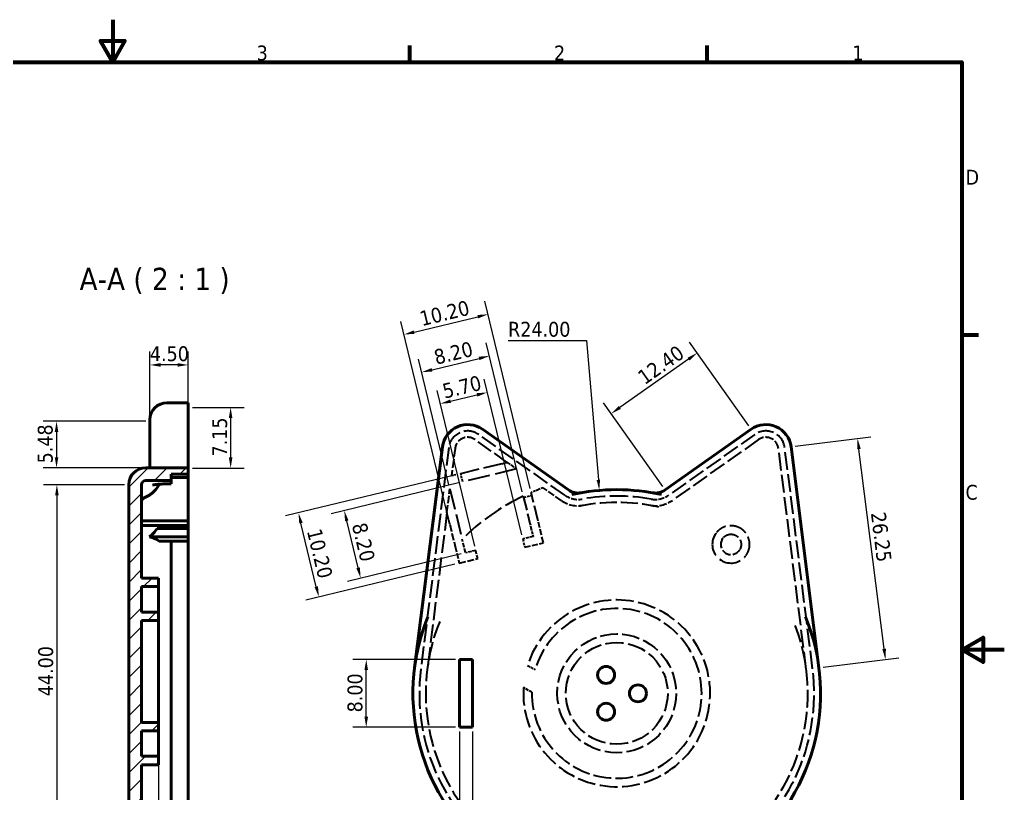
# Model space of a CAD drawing. Header units: millimetres. Extents: x 0 to 210, y 0 to 149.
# Drawn here: x 94 to 210, y 57.3 to 148.5 of the extents above; entities that cross this region are included whole.
import ezdxf

# ---------------------------------------------------------------- set-up
doc = ezdxf.new("R2010")
doc.units = ezdxf.units.MM
doc.header["$LTSCALE"] = 0.5
doc.linetypes.add('DASHED', pattern=[0.2068, 0.1655, -0.0413])
for name, color, linetype, lineweight in [('Border (ISO)', 7, 'Continuous', 70), ('Dimension (ISO)', 7, 'Continuous', 25), ('Hatch (ISO)', 7, 'Continuous', 18), ('Hidden (ISO)', 7, 'DASHED', 35), ('Symbol (ISO)', 7, 'Continuous', 25), ('Visible (ISO)', 7, 'Continuous', 50)]:
    doc.layers.add(name, color=color, linetype=linetype, lineweight=lineweight)
doc.styles.add('Label Text (ISO)', font='tahoma.ttf')
doc.styles.add('Note Text (ISO)', font='tahoma.ttf')
doc.dimstyles.new('Default (ISO)', dxfattribs={"dimscale": 0.5, "dimtxt": 3.5, "dimasz": 2.5, "dimexe": 3.175, "dimexo": 1, "dimgap": 0.762, "dimtad": 1, "dimtoh": 1, "dimzin": 0, "dimdsep": 46, "dimtxsty": 'Note Text (ISO)', "dimcen": 0.09, "dimdle": 10, "dimclrd": 256, "dimclre": 256, "dimclrt": 256, "dimazin": 0, "dimtfac": 1.001486, "dimtmove": 0, "dimatfit": 3, "dimfxl": 0, "dimtolj": 1, "dimtzin": 0, "dimlwd": -1, "dimlwe": -1, "dimarcsym": 0})

# ---------------------------------------------------------------- blocks, each defined once
blk = doc.blocks.new('Borders Default Border')
at = {"layer": 'Border (ISO)'}
for p, q in [((280, 287), (280, 290.9)), ((350, 287), (350, 290.9)), ((410, 222.75), (413.9, 222.75))]:
    blk.add_line(p, q, dxfattribs=at)
at = {"layer": 'Border (ISO)', "flags": 128}
for points in [[(210, 297), (210, 287), (207.11, 292), (212.89, 292), (210, 287)], [(10, 10), (10, 287), (410, 287), (410, 10), (10, 10)], [(420, 148.5), (410, 148.5), (415, 151.39), (415, 145.61), (410, 148.5)]]:
    blk.add_lwpolyline(points, dxfattribs=at)
at = {"layer": 'Border (ISO)', "char_height": 3.5, "attachment_point": 7, "style": 'Note Text (ISO)'}
for s, insert in [('3', (243.91, 287.33)), ('2', (313.94, 287.4)), ('1', (384.21, 287.4)), ('D', (410.87, 258.13)), ('C', (410.86, 183.81))]:
    blk.add_mtext(s, dxfattribs=dict(at, insert=insert))
blk = doc.blocks.new('*D11')
at = {"layer": 'Defpoints', "color": 0, "transparency": 16777216}
for p in [(110.39, 61.7), (106.89, 49.7), (106.89, 37.36)]:
    blk.add_point(p, dxfattribs=at)
at = {"layer": 'Dimension (ISO)', "transparency": 16777216}
for p, q in [((110.39, 61.2), (110.39, 35.77)), ((106.89, 49.2), (106.89, 35.77)), ((105.64, 37.36), (99.17, 37.36)), ((110.39, 37.36), (106.89, 37.36)), ((111.64, 37.36), (112.89, 37.36))]:
    blk.add_line(p, q, dxfattribs=at)
for points in [[(105.64, 37.57), (105.64, 37.15), (106.89, 37.36)], [(111.64, 37.57), (111.64, 37.15), (110.39, 37.36)]]:
    blk.add_solid(points, dxfattribs=at)
at = {"layer": 'Dimension (ISO)', "transparency": 16777216, "insert": (99.55, 39.56), "char_height": 1.75, "attachment_point": 1, "style": 'Note Text (ISO)'}
blk.add_mtext('\\A1;3.50', dxfattribs=at)
blk = doc.blocks.new('*D25')
at = {"layer": 'Defpoints', "color": 0, "transparency": 16777216}
for p in [(145.86, 65.12), (147.36, 65.12), (145.86, 43.71)]:
    blk.add_point(p, dxfattribs=at)
at = {"layer": 'Dimension (ISO)', "transparency": 16777216}
for p, q in [((145.86, 64.62), (145.86, 42.12)), ((147.36, 64.62), (147.36, 42.12)), ((144.61, 43.71), (143.36, 43.71)), ((147.36, 43.71), (145.86, 43.71)), ((148.61, 43.71), (149.86, 43.71))]:
    blk.add_line(p, q, dxfattribs=at)
for points in [[(144.61, 43.92), (144.61, 43.5), (145.86, 43.71)], [(148.61, 43.92), (148.61, 43.5), (147.36, 43.71)]]:
    blk.add_solid(points, dxfattribs=at)
at = {"layer": 'Dimension (ISO)', "transparency": 16777216, "insert": (144.46, 45.91), "char_height": 1.75, "attachment_point": 1, "style": 'Note Text (ISO)'}
blk.add_mtext('\\A1;1.50', dxfattribs=at)
blk = doc.blocks.new('*D26')
at = {"layer": 'Defpoints', "color": 0, "transparency": 16777216}
for p in [(134.86, 73.12), (145.86, 73.12), (145.86, 65.12)]:
    blk.add_point(p, dxfattribs=at)
at = {"layer": 'Dimension (ISO)', "transparency": 16777216}
for p, q in [((145.36, 73.12), (133.27, 73.12)), ((134.86, 66.37), (134.86, 71.87)), ((145.36, 65.12), (133.27, 65.12))]:
    blk.add_line(p, q, dxfattribs=at)
for points in [[(134.65, 71.87), (135.07, 71.87), (134.86, 73.12)], [(134.65, 66.37), (135.07, 66.37), (134.86, 65.12)]]:
    blk.add_solid(points, dxfattribs=at)
at = {"layer": 'Dimension (ISO)', "transparency": 16777216, "insert": (132.65, 66.88), "char_height": 1.75, "attachment_point": 1, "rotation": 90, "style": 'Note Text (ISO)'}
blk.add_mtext('\\A1;8.00', dxfattribs=at)
blk = doc.blocks.new('*D27')
at = {"layer": 'Defpoints', "color": 0, "transparency": 16777216}
for p in [(162.3, 93.04), (164.36, 69.12)]:
    blk.add_point(p, dxfattribs=at)
at = {"layer": 'Dimension (ISO)', "transparency": 16777216}
for p, q in [((151.56, 110.7), (160.78, 110.7)), ((160.78, 110.7), (162.2, 94.28))]:
    blk.add_line(p, q, dxfattribs=at)
blk.add_solid([(162.4, 94.3), (161.99, 94.26), (162.3, 93.04)], dxfattribs=at)
at = {"layer": 'Dimension (ISO)', "transparency": 16777216, "insert": (151.56, 112.9), "char_height": 1.75, "attachment_point": 1, "style": 'Note Text (ISO)'}
blk.add_mtext('\\A1;R24.00', dxfattribs=at)
blk = doc.blocks.new('*D28')
at = {"layer": 'Defpoints', "color": 0, "transparency": 16777216}
for p in [(164.36, 69.12), (181.59, 52.42)]:
    blk.add_point(p, dxfattribs=at)
at = {"layer": 'Dimension (ISO)', "transparency": 16777216}
for p, q in [((191.74, 42.59), (182.49, 51.55)), ((200.96, 42.59), (191.74, 42.59))]:
    blk.add_line(p, q, dxfattribs=at)
blk.add_solid([(182.64, 51.7), (182.35, 51.4), (181.59, 52.42)], dxfattribs=at)
at = {"layer": 'Dimension (ISO)', "transparency": 16777216, "insert": (193.75, 44.79), "char_height": 1.75, "attachment_point": 1, "style": 'Note Text (ISO)'}
blk.add_mtext('\\A1;R24.00', dxfattribs=at)
blk = doc.blocks.new('*D29')
at = {"layer": 'Defpoints', "color": 0, "transparency": 16777216}
for p in [(149.21, 113.79), (154.29, 92.78), (144.7, 89.04)]:
    blk.add_point(p, dxfattribs=at)
at = {"layer": 'Dimension (ISO)', "transparency": 16777216}
for p, q in [((154.17, 93.26), (148.84, 115.34)), ((144.58, 89.53), (138.92, 112.94)), ((140.51, 111.69), (147.99, 113.5))]:
    blk.add_line(p, q, dxfattribs=at)
for points in [[(147.95, 113.7), (148.04, 113.3), (149.21, 113.79)], [(140.46, 111.89), (140.56, 111.49), (139.29, 111.4)]]:
    blk.add_solid(points, dxfattribs=at)
at = {"layer": 'Dimension (ISO)', "transparency": 16777216, "insert": (141, 114.08), "char_height": 1.75, "attachment_point": 1, "rotation": 13.58, "style": 'Note Text (ISO)'}
blk.add_mtext('\\A1;10.20', dxfattribs=at)
blk = doc.blocks.new('*D30')
at = {"layer": 'Defpoints', "color": 0, "transparency": 16777216}
for p in [(149.37, 108.88), (144.72, 93.21), (153.36, 92.36)]:
    blk.add_point(p, dxfattribs=at)
at = {"layer": 'Dimension (ISO)', "transparency": 16777216}
for p, q in [((153.24, 92.85), (148.99, 110.43)), ((144.6, 93.7), (141.02, 108.5)), ((142.61, 107.25), (148.15, 108.59))]:
    blk.add_line(p, q, dxfattribs=at)
for points in [[(148.1, 108.79), (148.2, 108.39), (149.37, 108.88)], [(142.56, 107.45), (142.66, 107.05), (141.4, 106.96)]]:
    blk.add_solid(points, dxfattribs=at)
at = {"layer": 'Dimension (ISO)', "transparency": 16777216, "insert": (142.68, 109.54), "char_height": 1.75, "attachment_point": 1, "rotation": 13.58, "style": 'Note Text (ISO)'}
blk.add_mtext('\\A1;8.20', dxfattribs=at)
blk = doc.blocks.new('*D31')
at = {"layer": 'Defpoints', "color": 0, "transparency": 16777216}
for p in [(145.43, 94.87), (126.88, 90.39), (145.8, 84.47)]:
    blk.add_point(p, dxfattribs=at)
at = {"layer": 'Dimension (ISO)', "transparency": 16777216}
for p, q in [((144.94, 94.76), (125.34, 90.02)), ((128.98, 81.69), (127.17, 89.18)), ((145.31, 84.35), (127.73, 80.1))]:
    blk.add_line(p, q, dxfattribs=at)
for points in [[(127.38, 89.23), (126.97, 89.13), (126.88, 90.39)], [(129.18, 81.74), (128.78, 81.64), (129.28, 80.48)]]:
    blk.add_solid(points, dxfattribs=at)
at = {"layer": 'Dimension (ISO)', "transparency": 16777216, "insert": (129.56, 88.68), "char_height": 1.75, "attachment_point": 1, "rotation": 283.58, "style": 'Note Text (ISO)'}
blk.add_mtext('\\A1;10.20', dxfattribs=at)
blk = doc.blocks.new('*D32')
at = {"layer": 'Defpoints', "color": 0, "transparency": 16777216}
for p in [(146.23, 94.04), (132.27, 90.67), (146.54, 85.68)]:
    blk.add_point(p, dxfattribs=at)
at = {"layer": 'Dimension (ISO)', "transparency": 16777216}
for p, q in [((145.74, 93.92), (130.73, 90.29)), ((133.91, 83.91), (132.57, 89.45)), ((146.05, 85.56), (132.66, 82.32))]:
    blk.add_line(p, q, dxfattribs=at)
for points in [[(132.77, 89.5), (132.37, 89.4), (132.27, 90.67)], [(134.11, 83.96), (133.7, 83.86), (134.2, 82.7)]]:
    blk.add_solid(points, dxfattribs=at)
at = {"layer": 'Dimension (ISO)', "transparency": 16777216, "insert": (134.86, 89.38), "char_height": 1.75, "attachment_point": 1, "rotation": 283.58, "style": 'Note Text (ISO)'}
blk.add_mtext('\\A1;8.20', dxfattribs=at)
blk = doc.blocks.new('*D33')
at = {"layer": 'Defpoints', "color": 0, "transparency": 16777216}
for p in [(149.12, 104.58), (153.29, 87.31), (147.75, 85.97)]:
    blk.add_point(p, dxfattribs=at)
at = {"layer": 'Dimension (ISO)', "transparency": 16777216}
for p, q in [((153.18, 87.79), (148.75, 106.13)), ((147.63, 86.46), (143.21, 104.79)), ((144.79, 103.54), (147.9, 104.29))]:
    blk.add_line(p, q, dxfattribs=at)
for points in [[(147.86, 104.49), (147.95, 104.09), (149.12, 104.58)], [(144.74, 103.74), (144.84, 103.34), (143.58, 103.25)]]:
    blk.add_solid(points, dxfattribs=at)
at = {"layer": 'Dimension (ISO)', "transparency": 16777216, "insert": (143.68, 105.54), "char_height": 1.75, "attachment_point": 1, "rotation": 13.58, "style": 'Note Text (ISO)'}
blk.add_mtext('\\A1;5.70', dxfattribs=at)
blk = doc.blocks.new('*D34')
at = {"layer": 'Defpoints', "color": 0, "transparency": 16777216}
for p in [(109.39, 107.82), (113.89, 102.82), (109.39, 101.18)]:
    blk.add_point(p, dxfattribs=at)
at = {"layer": 'Dimension (ISO)', "transparency": 16777216}
for p, q in [((109.39, 101.68), (109.39, 109.41)), ((113.89, 103.32), (113.89, 109.41)), ((112.64, 107.82), (110.64, 107.82))]:
    blk.add_line(p, q, dxfattribs=at)
for points in [[(110.64, 108.03), (110.64, 107.61), (109.39, 107.82)], [(112.64, 108.03), (112.64, 107.61), (113.89, 107.82)]]:
    blk.add_solid(points, dxfattribs=at)
at = {"layer": 'Dimension (ISO)', "transparency": 16777216, "insert": (109.38, 110.02), "char_height": 1.75, "attachment_point": 1, "style": 'Note Text (ISO)'}
blk.add_mtext('\\A1;4.50', dxfattribs=at)
blk = doc.blocks.new('*D35')
at = {"layer": 'Defpoints', "color": 0, "transparency": 16777216}
for p in [(109.39, 101.18), (98.39, 95.7), (109.39, 95.7)]:
    blk.add_point(p, dxfattribs=at)
at = {"layer": 'Dimension (ISO)', "transparency": 16777216}
for p, q in [((108.89, 101.18), (96.8, 101.18)), ((98.39, 99.93), (98.39, 96.95)), ((108.89, 95.7), (96.8, 95.7))]:
    blk.add_line(p, q, dxfattribs=at)
for points in [[(98.18, 99.93), (98.6, 99.93), (98.39, 101.18)], [(98.18, 96.95), (98.6, 96.95), (98.39, 95.7)]]:
    blk.add_solid(points, dxfattribs=at)
at = {"layer": 'Dimension (ISO)', "transparency": 16777216, "insert": (96.18, 96.22), "char_height": 1.75, "attachment_point": 1, "rotation": 90, "style": 'Note Text (ISO)'}
blk.add_mtext('\\A1;5.48', dxfattribs=at)
blk = doc.blocks.new('*D36')
at = {"layer": 'Defpoints', "color": 0, "transparency": 16777216}
for p in [(113.89, 102.82), (113.89, 95.67), (118.89, 95.67)]:
    blk.add_point(p, dxfattribs=at)
at = {"layer": 'Dimension (ISO)', "transparency": 16777216}
for p, q in [((114.39, 102.82), (120.48, 102.82)), ((118.89, 101.57), (118.89, 96.92)), ((114.39, 95.67), (120.48, 95.67))]:
    blk.add_line(p, q, dxfattribs=at)
for points in [[(118.68, 101.57), (119.1, 101.57), (118.89, 102.82)], [(118.68, 96.92), (119.1, 96.92), (118.89, 95.67)]]:
    blk.add_solid(points, dxfattribs=at)
at = {"layer": 'Dimension (ISO)', "transparency": 16777216, "insert": (116.72, 97.03), "char_height": 1.75, "attachment_point": 1, "rotation": 90, "style": 'Note Text (ISO)'}
blk.add_mtext('\\A1;7.15', dxfattribs=at)
blk = doc.blocks.new('*D37')
at = {"layer": 'Defpoints', "color": 0, "transparency": 16777216}
for p in [(106.89, 93.7), (98.43, 49.7), (106.89, 49.7)]:
    blk.add_point(p, dxfattribs=at)
at = {"layer": 'Dimension (ISO)', "transparency": 16777216}
for p, q in [((106.39, 93.7), (96.84, 93.7)), ((98.43, 92.45), (98.43, 50.95)), ((106.39, 49.7), (96.84, 49.7))]:
    blk.add_line(p, q, dxfattribs=at)
for points in [[(98.22, 92.45), (98.64, 92.45), (98.43, 93.7)], [(98.22, 50.95), (98.64, 50.95), (98.43, 49.7)]]:
    blk.add_solid(points, dxfattribs=at)
at = {"layer": 'Dimension (ISO)', "transparency": 16777216, "insert": (96.23, 68.78), "char_height": 1.75, "attachment_point": 1, "rotation": 90, "style": 'Note Text (ISO)'}
blk.add_mtext('\\A1;44.00', dxfattribs=at)
blk = doc.blocks.new('*D39')
at = {"layer": 'Defpoints', "color": 0, "transparency": 16777216}
for p in [(192.72, 99.15), (184.89, 98.17), (188.17, 72.12)]:
    blk.add_point(p, dxfattribs=at)
at = {"layer": 'Dimension (ISO)', "transparency": 16777216}
for p, q in [((185.39, 98.23), (194.3, 99.35)), ((195.85, 74.35), (192.88, 97.91)), ((188.67, 72.19), (197.58, 73.31))]:
    blk.add_line(p, q, dxfattribs=at)
for points in [[(193.09, 97.94), (192.67, 97.89), (192.72, 99.15)], [(196.06, 74.38), (195.64, 74.33), (196, 73.11)]]:
    blk.add_solid(points, dxfattribs=at)
at = {"layer": 'Dimension (ISO)', "transparency": 16777216, "insert": (196.02, 90.59), "char_height": 1.75, "attachment_point": 1, "rotation": 277.1808, "style": 'Note Text (ISO)'}
blk.add_mtext('\\A1;26.25', dxfattribs=at)
blk = doc.blocks.new('*D40')
at = {"layer": 'Defpoints', "color": 0, "transparency": 16777216}
for p in [(163.71, 102.08), (180.18, 100.24), (170.06, 93.09)]:
    blk.add_point(p, dxfattribs=at)
at = {"layer": 'Dimension (ISO)', "transparency": 16777216}
for p, q in [((179.9, 100.65), (172.92, 110.52)), ((172.82, 108.51), (164.73, 102.8)), ((169.77, 93.5), (162.8, 103.37))]:
    blk.add_line(p, q, dxfattribs=at)
for points in [[(172.7, 108.68), (172.94, 108.34), (173.84, 109.23)], [(164.61, 102.97), (164.85, 102.63), (163.71, 102.08)]]:
    blk.add_solid(points, dxfattribs=at)
at = {"layer": 'Dimension (ISO)', "transparency": 16777216, "insert": (166.63, 106.84), "char_height": 1.75, "attachment_point": 1, "rotation": 35.2295, "style": 'Note Text (ISO)'}
blk.add_mtext('\\A1;12.40', dxfattribs=at)

msp = doc.modelspace()

# ---------------------------------------------------------------- hatches: boundary and pattern name
at = {"layer": 'Hatch (ISO)'}
h = msp.add_hatch(dxfattribs=at)
h.set_pattern_fill('ANSI31', color=256, scale=12.7, style=0)
h.set_pattern_definition([(45, (0, 0), (-1.122532, 1.122532), [])])
edge = h.paths.add_edge_path()
edge.add_line((111.792, 52.5012), (108.392, 52.5012))
edge.add_line((108.392, 52.5012), (108.392, 54.9012))
edge.add_line((108.392, 54.9012), (111.792, 54.9012))
edge.add_line((111.792, 54.9012), (111.792, 55.9012))
edge.add_line((111.792, 55.9012), (108.392, 55.9012))
edge.add_line((108.392, 55.9012), (108.392, 60.7012))
edge.add_line((108.392, 60.7012), (110.392, 60.7012))
edge.add_line((110.392, 60.7012), (110.392, 61.7012))
edge.add_line((110.392, 61.7012), (108.392, 61.7012))
edge.add_line((108.392, 61.7012), (108.392, 64.7012))
edge.add_line((108.392, 64.7012), (110.392, 64.7012))
edge.add_line((110.392, 64.7012), (110.392, 65.7012))
edge.add_line((110.392, 65.7012), (108.392, 65.7012))
edge.add_line((108.392, 65.7012), (108.392, 77.7012))
edge.add_line((108.392, 77.7012), (110.392, 77.7012))
edge.add_line((110.392, 77.7012), (110.392, 78.7012))
edge.add_line((110.392, 78.7012), (108.392, 78.7012))
edge.add_line((108.392, 78.7012), (108.392, 81.7012))
edge.add_line((108.392, 81.7012), (110.392, 81.7012))
edge.add_line((110.392, 81.7012), (110.392, 82.7012))
edge.add_line((110.392, 82.7012), (108.392, 82.7012))
edge.add_line((108.392, 82.7012), (108.392, 93.7012))
edge.add_ellipse((108.892, 93.7012), major_axis=(0, 0.5), ratio=1, start_angle=0, end_angle=90, ccw=False)
edge.add_line((108.892, 94.2012), (111.892, 94.2012))
edge.add_line((111.892, 94.2012), (111.892, 94.9512))
edge.add_line((111.892, 94.9512), (113.892, 94.9512))
edge.add_line((113.892, 94.9512), (113.892, 95.7012))
edge.add_line((113.892, 95.7012), (108.892, 95.7012))
edge.add_ellipse((108.892, 93.7012), major_axis=(-2, 0), ratio=1, start_angle=270, end_angle=360)
edge.add_line((106.892, 93.7012), (106.892, 49.7012))
edge.add_ellipse((108.892, 49.7012), major_axis=(0, -2), ratio=1, start_angle=270, end_angle=360)
edge.add_line((108.892, 47.7012), (113.892, 47.7012))
edge.add_line((113.892, 47.7012), (113.892, 48.4512))
edge.add_line((113.892, 48.4512), (111.892, 48.4512))
edge.add_line((111.892, 48.4512), (111.892, 49.2012))
edge.add_line((111.892, 49.2012), (108.892, 49.2012))
edge.add_ellipse((108.892, 49.7012), major_axis=(-0.5, 0), ratio=1, start_angle=0, end_angle=90, ccw=False)
edge.add_line((108.392, 49.7012), (108.392, 51.5012))
edge.add_line((108.392, 51.5012), (111.792, 51.5012))
edge.add_line((111.792, 51.5012), (111.792, 52.5012))

# ---------------------------------------------------------------- linework, layer by layer
at = {"layer": 'Hidden (ISO)', "ltscale": 22.495354}
msp.add_line((151.4707, 96.3322), (147.6707, 99.0158), dxfattribs=at)
at = {"layer": 'Hidden (ISO)', "ltscale": 23.977739}
for p, q in [((158.2294, 92.4775), (148.1033, 99.6284)), ((180.6162, 99.6284), (170.4902, 92.4775)), ((181.0489, 99.0158), (170.9228, 91.8648))]:
    msp.add_line(p, q, dxfattribs=at)
at = {"layer": 'Hidden (ISO)', "ltscale": 25.384344}
for p, q in [((144.5731, 98.0718), (141.2922, 72.0302)), ((186.6833, 71.9365), (183.4024, 97.978)), ((187.4274, 72.0302), (184.1465, 98.0718))]:
    msp.add_line(p, q, dxfattribs=at)
at = {"layer": 'Hidden (ISO)', "ltscale": 12.397449}
msp.add_line((145.3172, 97.978), (144.9102, 94.7475), dxfattribs=at)
at = {"layer": 'Hidden (ISO)', "ltscale": 3.499445}
msp.add_line((150.8249, 96.1762), (151.4707, 96.3322), dxfattribs=at)
at = {"layer": 'Hidden (ISO)', "ltscale": 5.059608}
msp.add_line((151.4707, 96.3322), (152.5562, 95.5657), dxfattribs=at)
at = {"layer": 'Hidden (ISO)', "ltscale": 26.837845}
msp.add_line((150.8249, 96.1762), (145.43, 94.873), dxfattribs=at)
at = {"layer": 'Hidden (ISO)', "ltscale": 31.49279}
msp.add_line((152.5562, 95.5657), (146.2256, 94.0365), dxfattribs=at)
at = {"layer": 'Hidden (ISO)', "ltscale": 3.095043}
msp.add_line((145.43, 94.873), (144.9102, 94.7475), dxfattribs=at)
at = {"layer": 'Hidden (ISO)', "ltscale": 3.807451}
for p, q in [((146.2256, 94.0365), (145.9908, 95.0085)), ((153.3949, 92.2087), (154.3669, 92.4435)), ((153.2928, 87.3078), (153.5276, 86.3357))]:
    msp.add_line(p, q, dxfattribs=at)
at = {"layer": 'Hidden (ISO)', "ltscale": 10.741536}
msp.add_line((144.3641, 90.4129), (144.7167, 93.212), dxfattribs=at)
at = {"layer": 'Hidden (ISO)', "ltscale": 29.547621}
msp.add_line((144.7167, 93.212), (146.1515, 87.2723), dxfattribs=at)
at = {"layer": 'Hidden (ISO)', "ltscale": 20.271112}
msp.add_line((155.0605, 89.5723), (154.2866, 92.7764), dxfattribs=at)
at = {"layer": 'Hidden (ISO)', "ltscale": 3.300813}
msp.add_line((155.7079, 93.3399), (155.1464, 93.1244), dxfattribs=at)
at = {"layer": 'Hidden (ISO)', "ltscale": 9.736451}
msp.add_line((157.7968, 91.8648), (155.7079, 93.3399), dxfattribs=at)
at = {"layer": 'Hidden (ISO)', "ltscale": 20.382996}
msp.add_line((153.3585, 92.3592), (154.1392, 89.1277), dxfattribs=at)
at = {"layer": 'Hidden (ISO)', "ltscale": 25.728853}
msp.add_line((144.3641, 90.4129), (142.0363, 71.9365), dxfattribs=at)
at = {"layer": 'Hidden (ISO)', "ltscale": 6.04269}
msp.add_line((144.6953, 89.0418), (144.3641, 90.4129), dxfattribs=at)
at = {"layer": 'Hidden (ISO)', "ltscale": 2.284578}
msp.add_line((155.1714, 89.1133), (155.0605, 89.5723), dxfattribs=at)
at = {"layer": 'Hidden (ISO)', "ltscale": 10.308406}
msp.add_line((144.6953, 89.0418), (145.331, 86.4101), dxfattribs=at)
at = {"layer": 'Hidden (ISO)', "ltscale": 2.299715}
msp.add_line((154.1392, 89.1277), (154.2511, 88.664), dxfattribs=at)
at = {"layer": 'Hidden (ISO)', "ltscale": 4.162856}
msp.add_line((154.2511, 88.664), (154.5079, 87.6013), dxfattribs=at)
at = {"layer": 'Hidden (ISO)', "ltscale": 8.810354}
msp.add_line((155.7147, 86.864), (155.1714, 89.1133), dxfattribs=at)
at = {"layer": 'Hidden (ISO)', "ltscale": 6.378392}
msp.add_line((146.5371, 85.6759), (146.1515, 87.2723), dxfattribs=at)
at = {"layer": 'Hidden (ISO)', "ltscale": 4.759339}
msp.add_line((154.5079, 87.6013), (153.2928, 87.3078), dxfattribs=at)
at = {"layer": 'Hidden (ISO)', "ltscale": 7.805402}
msp.add_line((145.331, 86.4101), (145.7999, 84.469), dxfattribs=at)
at = {"layer": 'Hidden (ISO)', "ltscale": 4.976863}
msp.add_line((147.7522, 85.9694), (146.5371, 85.6759), dxfattribs=at)
at = {"layer": 'Hidden (ISO)', "ltscale": 5.099185}
msp.add_line((147.987, 84.9973), (147.7522, 85.9694), dxfattribs=at)
at = {"layer": 'Hidden (ISO)', "ltscale": 8.56689}
msp.add_line((153.5276, 86.3357), (155.7147, 86.864), dxfattribs=at)
at = {"layer": 'Hidden (ISO)', "ltscale": 9.663597}
msp.add_line((145.7999, 84.469), (147.987, 84.9973), dxfattribs=at)
at = {"layer": 'Hidden (ISO)', "ltscale": 3.91055}
msp.add_line((153.8654, 72.4206), (154.7549, 71.907), dxfattribs=at)
at = {"layer": 'Hidden (ISO)', "ltscale": 4.304815}
msp.add_line((154.3606, 69.2479), (153.3814, 69.8133), dxfattribs=at)
at = {"layer": 'Hidden (ISO)', "ltscale": 25.021217}
msp.add_circle((164.3598, 69.124), 7, dxfattribs=at)
at = {"layer": 'Hidden (ISO)', "ltscale": 26.042492}
msp.add_circle((164.3598, 69.124), 6, dxfattribs=at)
at = {"layer": 'Hidden (ISO)', "ltscale": 22.416649}
for centre, start, end in [((146.8054, 97.7905), 54.770511, 172.819244), ((181.9142, 97.7905), 7.180756, 125.229489)]:
    msp.add_arc(centre, 2.25, start, end, dxfattribs=at)
at = {"layer": 'Hidden (ISO)', "ltscale": 11.76717}
for centre, start, end in [((146.8054, 97.7905), 54.770511, 172.819244), ((181.9142, 97.7905), 7.180756, 125.229489)]:
    msp.add_arc(centre, 1.5, start, end, dxfattribs=at)
at = {"layer": 'Hidden (ISO)', "ltscale": 3.53205}
msp.add_arc((164.3598, 69.124), 25.7081, 111.001009, 113.068511, dxfattribs=at)
at = {"layer": 'Hidden (ISO)', "ltscale": 28.579439}
msp.add_arc((164.3598, 69.124), 25.7081, 115.336223, 135.094459, dxfattribs=at)
at = {"layer": 'Hidden (ISO)', "ltscale": 10.535028}
for centre, start, end in [((159.8157, 94.7238), 234.770511, 280.065342), ((168.9038, 94.7238), 259.934658, 305.229489)]:
    msp.add_arc(centre, 3.5, start, end, dxfattribs=at)
at = {"layer": 'Hidden (ISO)', "ltscale": 8.2775}
for centre, start, end in [((159.8157, 94.7238), 234.770511, 280.065342), ((168.9038, 94.7238), 259.934658, 305.229489)]:
    msp.add_arc(centre, 2.75, start, end, dxfattribs=at)
at = {"layer": 'Hidden (ISO)', "ltscale": 24.165649}
msp.add_arc((164.3598, 69.124), 22.5, 77.274082, 102.725918, dxfattribs=at)
at = {"layer": 'Hidden (ISO)', "ltscale": 26.334013}
msp.add_arc((164.3598, 69.124), 23.25, 79.934658, 100.065342, dxfattribs=at)
at = {"layer": 'Hidden (ISO)', "ltscale": 31.286444}
msp.add_arc((177.8098, 86.674), 2.2, 148.282787, 316.785418, dxfattribs=at)
at = {"layer": 'Hidden (ISO)', "ltscale": 13.2588}
msp.add_arc((177.8098, 86.674), 1.2, 149.401166, 315.66704, dxfattribs=at)
at = {"layer": 'Hidden (ISO)', "ltscale": 25.708593}
msp.add_arc((164.3598, 69.124), 11, 176.407296, 162.560859, dxfattribs=at)
at = {"layer": 'Hidden (ISO)', "ltscale": 25.28615}
msp.add_arc((164.3598, 69.124), 10, 179.2896, 163.840754, dxfattribs=at)
at = {"layer": 'Hidden (ISO)', "ltscale": 25.045532}
msp.add_arc((164.3598, 69.124), 22.5, 157.891168, 22.108832, dxfattribs=at)
at = {"layer": 'Hidden (ISO)', "ltscale": 25.425459}
msp.add_arc((164.3598, 69.124), 23.25, 172.819244, 7.180756, dxfattribs=at)
at = {"layer": 'Hidden (ISO)', "ltscale": 2.26733}
msp.add_open_spline([(176.224, 88.1988), (176.2213, 88.196), (176.2185, 88.1931), (176.1956, 88.169), (176.1682, 88.1395), (176.1051, 88.0655), (176.07, 88.0219), (176.0017, 87.9284), (175.9691, 87.8803), (175.9384, 87.8306)], degree=3, knots=[-0.1389020758, -0.1389020758, -0.1389020758, -0.1389020758, -0.1358797395, -0.1358797395, -0.1161231133, -0.1161231133, -0.0967443065, -0.0967443065, -0.0791533038, -0.0791533038, -0.0791533038, -0.0791533038], dxfattribs=at)
at = {"layer": 'Hidden (ISO)', "ltscale": 25.670948}
msp.add_open_spline([(179.6945, 85.5391), (179.7353, 85.6068), (179.7816, 85.6917), (179.8737, 85.9032), (179.9187, 86.0294), (179.9939, 86.3534), (180.0176, 86.5541), (179.9978, 86.9859), (179.9571, 87.2056), (179.803, 87.631), (179.695, 87.8306), (179.4422, 88.1608), (179.3087, 88.2954), (179.0113, 88.5265), (178.8487, 88.6222), (178.4703, 88.7845), (178.2533, 88.8398), (177.7824, 88.8885), (177.5374, 88.8692), (177.0751, 88.7619), (176.8658, 88.6717), (176.4789, 88.4427), (176.3273, 88.3063), (176.224, 88.1988)], degree=3, knots=[-0.922246573, -0.922246573, -0.922246573, -0.922246573, -0.849903497, -0.849903497, -0.776038582, -0.776038582, -0.687262099, -0.687262099, -0.602394312, -0.602394312, -0.521379105, -0.521379105, -0.454758859, -0.454758859, -0.38847911, -0.38847911, -0.308685782, -0.308685782, -0.215444754, -0.215444754, -0.117102726, -0.117102726, -0.000079886, -0.000079886, -0.000079886, -0.000079886], dxfattribs=at)
at = {"layer": 'Hidden (ISO)', "ltscale": 2.275576}
msp.add_open_spline([(176.7769, 87.2848), (176.7821, 87.2936), (176.7875, 87.3024), (176.8259, 87.3638), (176.8622, 87.4124), (176.9385, 87.5013), (176.9776, 87.5397), (177.0429, 87.5978), (177.0696, 87.6188), (177.0886, 87.6331)], degree=3, knots=[-0.0794609909, -0.0794609909, -0.0794609909, -0.0794609909, -0.0763639417, -0.0763639417, -0.0576757532, -0.0576757532, -0.0376617173, -0.0376617173, -0.019444024, -0.019444024, -0.019444024, -0.019444024], dxfattribs=at)
at = {"layer": 'Hidden (ISO)', "ltscale": 20.413822}
msp.add_open_spline([(177.0886, 87.6331), (177.1423, 87.6734), (177.2099, 87.7176), (177.3615, 87.7895), (177.4378, 87.8184), (177.6362, 87.8668), (177.7543, 87.8788), (177.9844, 87.8662), (178.0989, 87.845), (178.3208, 87.7657), (178.4246, 87.7112), (178.6178, 87.5694), (178.7033, 87.4836), (178.8507, 87.2849), (178.9066, 87.1744), (178.9904, 86.9311), (179.0108, 86.7943), (179.0083, 86.4897), (178.969, 86.3404), (178.9234, 86.2269)], degree=3, knots=[-0.549192982, -0.549192982, -0.549192982, -0.549192982, -0.48632559, -0.48632559, -0.438153613, -0.438153613, -0.377818236, -0.377818236, -0.323468846, -0.323468846, -0.272770195, -0.272770195, -0.220639203, -0.220639203, -0.163324415, -0.163324415, -0.093559914, -0.093559914, -0.000080265, -0.000080265, -0.000080265, -0.000080265], dxfattribs=at)
at = {"layer": 'Hidden (ISO)', "ltscale": 2.275578}
msp.add_open_spline([(178.9234, 86.2269), (178.9195, 86.2172), (178.9148, 86.2058), (178.8951, 86.1607), (178.8754, 86.1197), (178.8242, 86.031), (178.7938, 85.9846), (178.7303, 85.9028), (178.7003, 85.8683), (178.6681, 85.8354)], degree=3, knots=[-0.1403980109, -0.1403980109, -0.1403980109, -0.1403980109, -0.1324051784, -0.1324051784, -0.1127192165, -0.1127192165, -0.0943122471, -0.0943122471, -0.0804460297, -0.0804460297, -0.0804460297, -0.0804460297], dxfattribs=at)
at = {"layer": 'Hidden (ISO)', "ltscale": 2.267329}
msp.add_open_spline([(179.4131, 85.1675), (179.4165, 85.1711), (179.4198, 85.1747), (179.4671, 85.2257), (179.5082, 85.2743), (179.5817, 85.3685), (179.6132, 85.4131), (179.6634, 85.4881), (179.6819, 85.5182), (179.6945, 85.5391)], degree=3, knots=[-0.0791398975, -0.0791398975, -0.0791398975, -0.0791398975, -0.077668224, -0.077668224, -0.0582581321, -0.0582581321, -0.0384971698, -0.0384971698, -0.0193897743, -0.0193897743, -0.0193897743, -0.0193897743], dxfattribs=at)
at = {"layer": 'Visible (ISO)'}
for p, q in [((111.392, 103.3678), (113.892, 103.3678)), ((113.892, 102.8183), (113.892, 103.3678)), ((113.892, 102.8183), (113.892, 95.7012)), ((109.392, 101.1846), (109.392, 101.3678)), ((109.392, 101.1846), (109.392, 95.7016)), ((158.662, 93.0901), (148.536, 100.241)), ((180.1836, 100.241), (170.0576, 93.0901)), ((143.829, 98.1655), (140.548, 72.124)), ((188.1716, 72.124), (184.8906, 98.1655)), ((113.892, 95.7012), (108.892, 95.7012)), ((113.892, 94.9512), (113.892, 95.7012)), ((108.892, 94.2012), (111.892, 94.2012)), ((111.892, 94.2012), (111.892, 94.9512)), ((111.892, 94.9512), (113.892, 94.9512)), ((113.892, 94.551), (111.892, 94.551)), ((111.892, 93.8549), (111.892, 94.2012)), ((113.892, 94.9512), (113.892, 94.5934)), ((113.892, 94.551), (113.892, 94.5934)), ((113.892, 94.551), (113.892, 89.4413)), ((106.892, 93.7012), (106.892, 49.7012)), ((108.392, 82.7012), (108.392, 93.7012)), ((111.892, 93.801), (111.392, 93.801)), ((111.892, 93.8549), (111.892, 93.801)), ((113.892, 89.4413), (108.392, 89.4413)), ((113.892, 89.4413), (113.892, 88.913)), ((113.892, 88.913), (108.392, 88.913)), ((113.892, 88.5466), (110.227, 88.5466)), ((113.892, 88.5466), (113.892, 88.913)), ((113.892, 88.5466), (113.892, 87.5746)), ((113.892, 87.5746), (109.3459, 87.5746)), ((113.892, 87.0463), (110.4914, 87.0463)), ((111.892, 74.5137), (111.892, 87.0463)), ((113.892, 87.5746), (113.892, 87.0463)), ((113.892, 87.0463), (113.892, 74.6075)), ((110.392, 82.7012), (108.392, 82.7012)), ((110.392, 81.7012), (110.392, 82.7012)), ((108.392, 78.7012), (108.392, 81.7012)), ((108.392, 81.7012), (110.392, 81.7012)), ((110.392, 81.7012), (110.392, 78.7012)), ((110.392, 78.7012), (108.392, 78.7012)), ((108.392, 65.7012), (108.392, 77.7012)), ((108.392, 77.7012), (110.392, 77.7012)), ((110.392, 77.7012), (110.392, 78.7012)), ((110.392, 77.7012), (110.392, 65.7012)), ((111.892, 49.2012), (111.892, 74.5137)), ((113.892, 74.6075), (113.892, 48.4512)), ((145.8598, 65.124), (145.8598, 73.124)), ((145.8598, 73.124), (147.3598, 73.124)), ((147.3598, 73.124), (147.3598, 65.124)), ((110.392, 65.7012), (108.392, 65.7012)), ((110.392, 64.7012), (110.392, 65.7012)), ((147.3598, 65.124), (145.8598, 65.124)), ((108.392, 61.7012), (108.392, 64.7012)), ((108.392, 64.7012), (110.392, 64.7012)), ((110.392, 64.7012), (110.392, 61.7012)), ((110.392, 61.7012), (108.392, 61.7012)), ((110.392, 60.7012), (110.392, 61.7012)), ((108.392, 55.9012), (108.392, 60.7012)), ((108.392, 60.7012), (110.392, 60.7012))]:
    msp.add_line(p, q, dxfattribs=at)
for centre in [(163.1098, 71.289), (166.8598, 69.124), (163.1098, 66.9589)]:
    msp.add_circle(centre, 1, dxfattribs=at)
for centre, radius, start, end in [((111.392, 101.3678), 2, 90, 180), ((146.8054, 97.7905), 3, 54.770511, 172.819244), ((181.9142, 97.7905), 3, 7.180756, 125.229489), ((108.892, 93.7012), 2, 90, 180), ((108.892, 93.7012), 0.5, 90, 180), ((159.8157, 94.7238), 2, 234.770511, 280.065342), ((164.3598, 69.124), 24, 77.274082, 102.725918), ((168.9038, 94.7238), 2, 259.934658, 305.229489), ((164.3598, 69.124), 24, 157.891168, 22.108832)]:
    msp.add_arc(centre, radius, start, end, dxfattribs=at)
for points in [[(109.392, 95.7016), (109.392, 95.7015), (109.392, 95.7014), (109.392, 95.7012)], [(110.7035, 88.5467), (110.7385, 88.6657), (110.7695, 88.7885), (110.7955, 88.913)]]:
    msp.add_open_spline(points, degree=3, dxfattribs=at)
for points, knots in [([(108.7045, 92.1495), (108.7108, 92.152), (108.717, 92.1545), (109.1232, 92.3199), (109.5541, 92.6036), (110.1009, 93.1408), (110.3313, 93.4546), (110.4996, 93.7691)], [1.170845052, 1.170845052, 1.170845052, 1.170845052, 1.172864803, 1.172864803, 1.302966514, 1.302966514, 1.406100913, 1.406100913, 1.406100913, 1.406100913]), ([(109.7008, 93.6572), (109.7507, 93.6691), (109.8169, 93.6829), (109.978, 93.7105), (110.0729, 93.7244), (110.2876, 93.7498), (110.4074, 93.7614), (110.6659, 93.7805), (110.8047, 93.7881), (111.093, 93.7984), (111.2425, 93.801), (111.392, 93.801)], [0.432089357, 0.432089357, 0.432089357, 0.432089357, 0.489233206, 0.489233206, 0.546377055, 0.546377055, 0.603520904, 0.603520904, 0.660664753, 0.660664753, 0.717808602, 0.717808602, 0.717808602, 0.717808602]), ([(108.392, 91.6905), (108.392, 91.752), (108.4066, 91.8244), (108.4544, 91.9376), (108.4957, 91.9986), (108.5833, 92.0847), (108.6448, 92.1252), (108.7028, 92.1488), (108.7037, 92.1492), (108.7045, 92.1495)], [-0.0747426048, -0.0747426048, -0.0747426048, -0.0747426048, -0.0557671909, -0.0557671909, -0.0369786788, -0.0369786788, -0.018403809, -0.018403809, -0.0181232022, -0.0181232022, -0.0181232022, -0.0181232022]), ([(109.3459, 87.5746), (109.5111, 87.7024), (109.6627, 87.8437), (109.9455, 88.1485), (110.0957, 88.341), (110.227, 88.5466)], [1.309564958, 1.309564958, 1.309564958, 1.309564958, 1.367750907, 1.367750907, 1.43623203, 1.43623203, 1.43623203, 1.43623203]), ([(110.4914, 87.0463), (110.2888, 87.1975), (109.9667, 87.3644), (109.5231, 87.5197), (109.438, 87.5474), (109.3459, 87.5746)], [0.87824819, 0.87824819, 0.87824819, 0.87824819, 1.075757106, 1.075757106, 1.117218551, 1.117218551, 1.117218551, 1.117218551])]:
    msp.add_open_spline(points, degree=3, knots=knots, dxfattribs=at)

# ---------------------------------------------------------------- block references
at = {"xscale": 0.5, "yscale": 0.5, "zscale": 0.5}
msp.add_blockref('Borders Default Border', (0, 0), dxfattribs=at)

# ---------------------------------------------------------------- texts
at = {"layer": 'Symbol (ISO)', "insert": (101.1001, 116.1651), "char_height": 2.625, "attachment_point": 7, "style": 'Label Text (ISO)'}
msp.add_mtext('A-A ( 2 : 1 ) ', dxfattribs=at)

# ---------------------------------------------------------------- dimensions: what is measured, and where the dimension line sits
at = {"layer": 'Dimension (ISO)'}
for base, p1, p2, angle, override, picture, middle in [((149.2097, 113.7938), (144.6953, 89.0418), (154.2866, 92.7764), 193.58, {"dimgap": 0.762, "dimtoh": 0, "dimdec": 2, "dimtol": 0, "dimlim": 0, "dimtp": 0, "dimtm": 0, "dimtdec": 2, "dimtofl": 0, "dimatfit": 1}, '*D29', (144.2522, 112.5963)), ((149.3669, 108.884), (144.7167, 93.212), (153.3585, 92.3592), 193.58, {"dimgap": 0.762, "dimtoh": 0, "dimdec": 2, "dimtol": 0, "dimlim": 0, "dimtp": 0, "dimtm": 0, "dimtdec": 2, "dimtofl": 0, "dimatfit": 1}, '*D30', (145.3815, 107.9213)), ((163.7122, 102.0754), (180.1836, 100.241), (170.0576, 93.0901), 35.229489, {"dimgap": 0.762, "dimtoh": 0, "dimdec": 2, "dimtol": 0, "dimlim": 0, "dimtp": 0, "dimtm": 0, "dimtdec": 2, "dimtofl": 0, "dimatfit": 1}, '*D40', (170.2017, 106.6583)), ((109.392, 107.8183), (113.892, 102.8183), (109.392, 101.1846), 180, {"dimgap": 0.762, "dimtoh": 0, "dimdec": 2, "dimtol": 0, "dimlim": 0, "dimtp": 0, "dimtm": 0, "dimtdec": 2, "dimtofl": 0, "dimatfit": 1}, '*D34', (111.642, 107.8183)), ((149.1195, 104.5847), (147.7522, 85.9694), (153.2928, 87.3078), 13.58, {"dimgap": 0.762, "dimtoh": 0, "dimdec": 2, "dimtol": 0, "dimlim": 0, "dimtp": 0, "dimtm": 0, "dimtdec": 2, "dimtofl": 0, "dimatfit": 1}, '*D33', (146.3491, 103.9155)), ((118.892, 95.6674), (113.892, 102.8183), (113.892, 95.6674), 90, {"dimgap": 0.762, "dimtoh": 0, "dimdec": 2, "dimtol": 0, "dimlim": 0, "dimtp": 0, "dimtm": 0, "dimtdec": 2, "dimtofl": 0, "dimatfit": 1}, '*D36', (118.892, 99.2428)), ((98.392, 95.7016), (109.392, 101.1846), (109.392, 95.7016), 90, {"dimgap": 0.762, "dimtoh": 0, "dimdec": 2, "dimtol": 0, "dimlim": 0, "dimtp": 0, "dimtm": 0, "dimtdec": 2, "dimtofl": 0, "dimatfit": 1}, '*D35', (98.392, 98.4431)), ((192.7239, 99.1524), (188.1716, 72.124), (184.8906, 98.1655), 277.180756, {"dimgap": 0.762, "dimtoh": 0, "dimdec": 2, "dimtol": 0, "dimlim": 0, "dimtp": 0, "dimtm": 0, "dimtdec": 2, "dimtofl": 0, "dimatfit": 1}, '*D39', (194.1951, 87.4756)), ((126.8802, 90.3922), (145.7999, 84.469), (145.43, 94.873), 283.58, {"dimgap": 0.762, "dimtoh": 0, "dimdec": 2, "dimtol": 0, "dimlim": 0, "dimtp": 0, "dimtm": 0, "dimtdec": 2, "dimtofl": 0, "dimatfit": 1}, '*D31', (128.0776, 85.4348)), ((132.2744, 90.6665), (146.5371, 85.6759), (146.2256, 94.0365), 103.58, {"dimgap": 0.762, "dimtoh": 0, "dimdec": 2, "dimtol": 0, "dimlim": 0, "dimtp": 0, "dimtm": 0, "dimtdec": 2, "dimtofl": 0, "dimatfit": 1}, '*D32', (133.2371, 86.6811)), ((98.4303, 49.7012), (106.892, 93.7012), (106.892, 49.7012), 90, {"dimgap": 0.762, "dimtoh": 0, "dimdec": 2, "dimtol": 0, "dimlim": 0, "dimtp": 0, "dimtm": 0, "dimtdec": 2, "dimtofl": 0, "dimatfit": 1}, '*D37', (98.4303, 71.7012)), ((134.8598, 73.124), (145.8598, 65.124), (145.8598, 73.124), 90, {"dimgap": 0.762, "dimtoh": 0, "dimdec": 2, "dimtol": 0, "dimlim": 0, "dimtp": 0, "dimtm": 0, "dimtdec": 2, "dimtofl": 0, "dimatfit": 1}, '*D26', (134.8598, 69.124)), ((145.8598, 43.7086), (147.3598, 65.124), (145.8598, 65.124), 180, {"dimgap": 0.762, "dimtoh": 0, "dimdec": 2, "dimtol": 0, "dimlim": 0, "dimtp": 0, "dimtm": 0, "dimtdec": 2, "dimtofl": 1, "dimatfit": 1}, '*D25', (146.6098, 43.7086))]:
    dim = msp.add_linear_dim(base=base, p1=p1, p2=p2, angle=angle, dimstyle='Default (ISO)', override=override, dxfattribs=at)
    dim.commit()
    dim.dimension.update_dxf_attribs({"geometry": picture, "text_midpoint": middle, "dimtype": 160})
for mpoint, picture, middle in [((162.3024, 93.0356), '*D27', (155.1644, 110.6962)), ((181.5936, 52.4207), '*D28', (197.3545, 42.5906))]:
    dim = msp.add_radius_dim(center=(164.3598, 69.124), mpoint=mpoint, dimstyle='Default (ISO)', override={"dimgap": 0.762, "dimtih": 1, "dimdec": 2, "dimlfac": 1, "dimcen": 0, "dimtol": 0, "dimlim": 0, "dimtp": 0, "dimtm": 0, "dimtdec": 2, "dimtofl": 0}, dxfattribs=at)
    dim.commit()
    dim.dimension.update_dxf_attribs({"geometry": picture, "text_midpoint": middle, "dimtype": 164})
dim = msp.add_linear_dim(base=(106.892, 37.3606), p1=(110.392, 61.7012), p2=(106.892, 49.7012), dimstyle='Default (ISO)', override={"dimgap": 0.762, "dimtoh": 0, "dimdec": 2, "dimtol": 0, "dimlim": 0, "dimtp": 0, "dimtm": 0, "dimtdec": 2, "dimtofl": 1, "dimatfit": 1}, dxfattribs=at)
dim.commit()
dim.dimension.update_dxf_attribs({"geometry": '*D11', "text_midpoint": (101.7815, 37.3606), "dimtype": 160})

doc.saveas('drawing.dxf')
